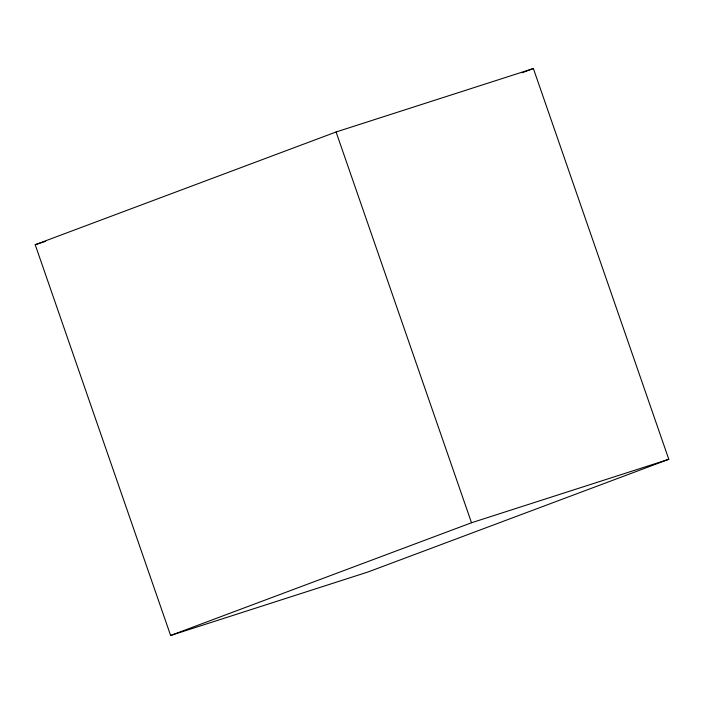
<?xml version="1.0" encoding="UTF-8"?>
<svg xmlns="http://www.w3.org/2000/svg" width="704" height="704" viewBox="0 0 704 704"><rect width="100%" height="100%" fill="white"/><g stroke="black" fill="none" stroke-linecap="round" stroke-linejoin="round"><path stroke-width="1.06" d="M35.2 244.702L336.09 131.982L533.377 68.526L668.8 459.298L367.91 572.018L170.623 635.474L35.2 244.702L45.637 241.34M522.078 72.758L533.377 68.526M170.623 635.474L471.513 522.755L668.8 459.298M336.09 131.982L471.513 522.755"/></g></svg>
